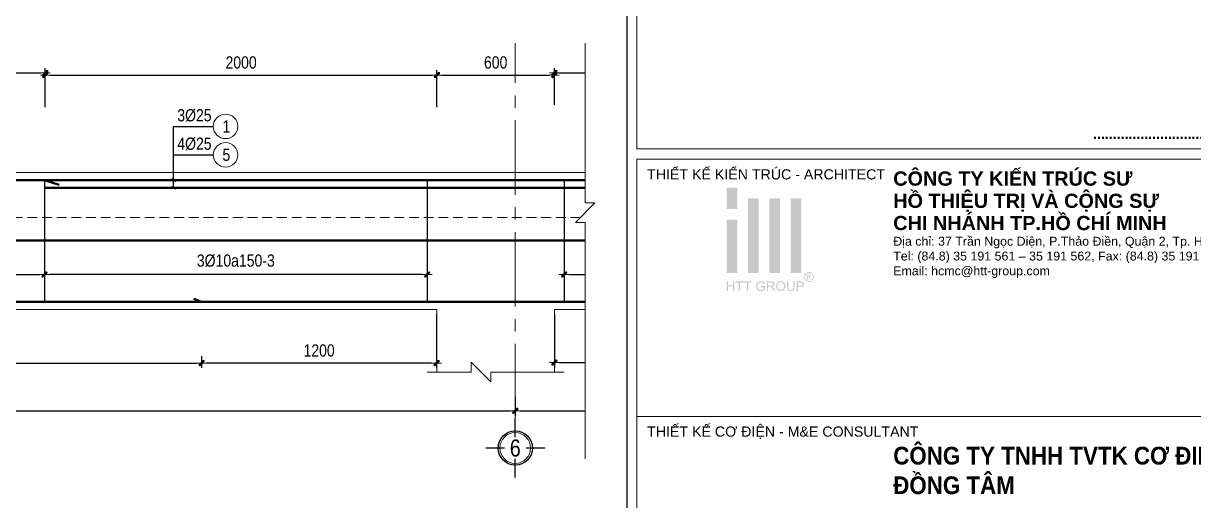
# Model space of a CAD drawing. Header units: millimetres. Extents: x 397144 to 8960116, y 345581 to 674207.
# Drawn here: x 5011987 to 5017964, y 633111 to 635549 of the extents above; entities that cross this region are included whole.
import ezdxf
from ezdxf.enums import TextEntityAlignment as Align
from ezdxf.xclip import XClip

# ---------------------------------------------------------------- set-up
doc = ezdxf.new("R2010")
doc.units = ezdxf.units.MM
doc.header["$XCLIPFRAME"] = 0
doc.header["$PDSIZE"] = -10
doc.linetypes.add('CENTER2', pattern=[28.575, 19.05, -3.175, 3.175, -3.175])
doc.linetypes.add('HIDDEN', pattern=[0.375, 0.25, -0.125])
doc.layers.get('0').update_dxf_attribs({"linetype": 'CONTINUOUS'})
doc.layers.get('Defpoints').update_dxf_attribs({"color": 12, "linetype": 'CONTINUOUS'})
for name, color, linetype, lineweight in [('2', 2, 'CONTINUOUS', 20), ('CDAI', 8, 'CONTINUOUS', 30), ('CTHEP', 2, 'CONTINUOUS', 50), ('DBAO', 3, 'CONTINUOUS', 20), ('DGIONG', 4, 'CONTINUOUS', 13), ('KTH', 150, 'CONTINUOUS', 5), ('Net khuat', 8, 'HIDDEN', 13), ('STICK', 1, 'CONTINUOUS', 9), ('TEXT', 7, 'CONTINUOUS', 15)]:
    doc.layers.add(name, color=color, linetype=linetype, lineweight=lineweight)
doc.layers.add('8', color=8, linetype='CONTINUOUS')
doc.styles.add('CHG_XX_Khung ten$0$A1 BORDER$0$ARIAL', font='arial.ttf')
doc.styles.add('CHG_XX_Khung ten$0$A1 BORDER$0$Arial - Bold', font='arialbd.ttf', dxfattribs={"height": 2.5})
doc.styles.add('CHG_XX_Khung ten$0$A1 BORDER$0$Title Block DD$0$Arial - Bold', font='arialbd.ttf', dxfattribs={"height": 2.5})
doc.styles.add('HELVECONDENSE', font='VHELVCN_0.TTF')
doc.styles.add('Star-HelCon', font='VHELVCN_0.TTF')
doc.styles.add('TTP-HelCon', font='VHELVCN_0.TTF')
doc.styles.add('VNI-HELVE-CONDENSE', font='VHELVCN_0.TTF')
doc.dimstyles.new('kc-25', dxfattribs={"dimtxt": 62.5, "dimasz": 20, "dimexe": 20, "dimexo": 50, "dimgap": 25, "dimtad": 3, "dimdec": 0, "dimzin": 0, "dimdsep": 46, "dimtxsty": 'VNI-HELVE-CONDENSE', "dimblk": 'DIM', "dimcen": 2.5, "dimclrd": 256, "dimclre": 154, "dimclrt": 7, "dimaunit": 1, "dimadec": 0, "dimazin": 0, "dimtfac": 1, "dimtdec": 0, "dimtix": 1, "dimtmove": 0, "dimatfit": 3, "dimldrblk": 'DOT', "dimfxl": 1, "dimtolj": 1, "dimtzin": 0, "dimarcsym": 0})
doc.dimstyles.new('TTP-25', dxfattribs={"dimscale": 25, "dimtxt": 2.5, "dimasz": 1, "dimexe": 1, "dimexo": 1, "dimgap": 0.09, "dimtad": 0, "dimdec": 4, "dimrnd": 5, "dimzin": 9, "dimdsep": 46, "dimtxsty": 'TTP-HelCon', "dimblk": 'Stick1', "dimcen": 0.09, "dimdle": 1.5, "dimclrd": 256, "dimclre": 256, "dimclrt": 7, "dimadec": 0, "dimazin": 0, "dimtfac": 1, "dimtdec": 4, "dimtmove": 0, "dimatfit": 3, "dimldrblk": '_ArchTick1', "dimfxl": 1, "dimtvp": 1, "dimtolj": 1, "dimtzin": 0, "dimarcsym": 0})

# ---------------------------------------------------------------- blocks, each defined once
blk = doc.blocks.new('Stick1')
at = {"layer": 'STICK'}
h = blk.add_hatch(color=256, dxfattribs=at)
edge = h.paths.add_edge_path()
edge.add_line((0.3, 0.5), (-0.5, -0.3))
edge.add_arc((-0.4, -0.4), 0.141, 135, 315)
edge.add_line((-0.3, -0.5), (0.5, 0.3))
edge.add_arc((0.4, 0.4), 0.141, 315, 495)
blk.add_line((1, 0), (-1, 0), dxfattribs=at)
blk.add_lwpolyline([(0.3, 0.5), (-0.5, -0.3, 1), (-0.3, -0.5), (0.5, 0.3, 1), (0.3, 0.5, 1)], format="xyb", dxfattribs=at)
blk = doc.blocks.new('*D8220')
at = {"layer": 'Defpoints', "color": 0, "transparency": 16777216}
for p in [(5184130.6, 546662.2), (5186085.6, 546579.7), (5184130.6, 546522.3)]:
    blk.add_point(p, dxfattribs=at)
at = {"layer": 'KTH', "lineweight": -2, "transparency": 16777216}
for p, q in [((5184130.6, 546637.2), (5184130.6, 546497.3)), ((5186085.6, 546554.7), (5186085.6, 546497.3)), ((5186060.6, 546522.3), (5184155.6, 546522.3))]:
    blk.add_line(p, q, dxfattribs=at)
at = {"layer": 'KTH', "lineweight": -2, "transparency": 16777216, "xscale": 25, "yscale": 25, "zscale": 25, "rotation": 180}
blk.add_blockref('Stick1', (5184130.6, 546522.3), dxfattribs=at)
at = {"layer": 'KTH', "lineweight": -2, "transparency": 16777216, "xscale": 25, "yscale": 25, "zscale": 25}
blk.add_blockref('Stick1', (5186085.6, 546522.3), dxfattribs=at)
at = {"layer": 'KTH', "color": 7, "transparency": 16777216, "insert": (5185108.1, 546592.2), "char_height": 62.5, "attachment_point": 5, "style": 'TTP-HelCon'}
blk.add_mtext('\\A1;3Þ10a150-3', dxfattribs=at)
blk = doc.blocks.new('_ArchTick1')
at = {"color": 0, "const_width": 3.81}
blk.add_lwpolyline([(-12.7, -12.7), (12.7, 12.7)], dxfattribs=at)
blk = doc.blocks.new('*D8221')
at = {"layer": 'Defpoints', "color": 0, "transparency": 16777216}
for p in [(5188740.6, 546662.3), (5186785.6, 546579.7), (5188740.6, 546522.3)]:
    blk.add_point(p, dxfattribs=at)
at = {"layer": 'KTH', "lineweight": -2, "transparency": 16777216}
for p, q in [((5188740.6, 546637.3), (5188740.6, 546497.3)), ((5186785.6, 546554.7), (5186785.6, 546497.3)), ((5186810.6, 546522.3), (5188715.6, 546522.3))]:
    blk.add_line(p, q, dxfattribs=at)
at = {"layer": 'KTH', "lineweight": -2, "transparency": 16777216, "xscale": 25, "yscale": 25, "zscale": 25, "rotation": 180}
blk.add_blockref('Stick1', (5186785.6, 546522.3), dxfattribs=at)
at = {"layer": 'KTH', "lineweight": -2, "transparency": 16777216, "xscale": 25, "yscale": 25, "zscale": 25}
blk.add_blockref('Stick1', (5188740.6, 546522.3), dxfattribs=at)
at = {"layer": 'KTH', "color": 7, "transparency": 16777216, "insert": (5187763.1, 546592.2), "char_height": 62.5, "attachment_point": 5, "style": 'TTP-HelCon'}
blk.add_mtext('\\A1;3Þ10a150-3', dxfattribs=at)
blk = doc.blocks.new('*D8222')
at = {"layer": 'Defpoints', "color": 0, "transparency": 16777216}
for p in [(5186735.6, 547541.2), (5186135.6, 547388.1), (5186735.6, 547388.1)]:
    blk.add_point(p, dxfattribs=at)
at = {"layer": 'KTH', "lineweight": -2, "transparency": 16777216}
for p, q in [((5186135.6, 547413.1), (5186135.6, 547566.2)), ((5186735.6, 547413.1), (5186735.6, 547566.2)), ((5186160.6, 547541.2), (5186710.6, 547541.2))]:
    blk.add_line(p, q, dxfattribs=at)
at = {"layer": 'KTH', "lineweight": -2, "transparency": 16777216, "xscale": 25, "yscale": 25, "zscale": 25, "rotation": 180}
blk.add_blockref('Stick1', (5186135.6, 547541.2), dxfattribs=at)
at = {"layer": 'KTH', "lineweight": -2, "transparency": 16777216, "xscale": 25, "yscale": 25, "zscale": 25}
blk.add_blockref('Stick1', (5186735.6, 547541.2), dxfattribs=at)
at = {"layer": 'KTH', "color": 7, "transparency": 16777216, "insert": (5186435.6, 547605.1), "char_height": 62.5, "attachment_point": 5, "style": 'TTP-HelCon'}
blk.add_mtext('\\A1;600', dxfattribs=at)
blk = doc.blocks.new('dau truc')
blk.add_circle((0, 0), 180)
at = {"layer": '8'}
for p, q in [((0, 127), (0, 345)), ((-127, 0), (-345, 0)), ((345, 0), (127, 0)), ((0, -345), (0, -127))]:
    blk.add_line(p, q, dxfattribs=at)
blk.add_circle((0, 0), 200, dxfattribs=at)
at = {"layer": 'TEXT', "style": 'HELVECONDENSE'}
blk.add_attdef('A', text='', height=233, dxfattribs=at).set_placement((0, 0), align=Align.MIDDLE)
blk = doc.blocks.new('*D8228')
at = {"layer": 'Defpoints', "color": 0, "transparency": 16777216}
for p in [(5186135.6, 547541.2), (5184134.6, 547352.2), (5186135.6, 547352.2)]:
    blk.add_point(p, dxfattribs=at)
at = {"layer": 'KTH', "lineweight": -2, "transparency": 16777216}
for p, q in [((5184134.6, 547377.2), (5184134.6, 547566.2)), ((5186135.6, 547377.2), (5186135.6, 547566.2)), ((5184159.6, 547541.2), (5186110.6, 547541.2))]:
    blk.add_line(p, q, dxfattribs=at)
at = {"layer": 'KTH', "lineweight": -2, "transparency": 16777216, "xscale": 25, "yscale": 25, "zscale": 25, "rotation": 180}
blk.add_blockref('Stick1', (5184134.6, 547541.2), dxfattribs=at)
at = {"layer": 'KTH', "lineweight": -2, "transparency": 16777216, "xscale": 25, "yscale": 25, "zscale": 25}
blk.add_blockref('Stick1', (5186135.6, 547541.2), dxfattribs=at)
at = {"layer": 'KTH', "color": 7, "transparency": 16777216, "insert": (5185135.1, 547605), "char_height": 62.5, "attachment_point": 5, "style": 'TTP-HelCon'}
blk.add_mtext('\\A1;2000', dxfattribs=at)
blk = doc.blocks.new('*D8229')
at = {"layer": 'Defpoints', "color": 0, "transparency": 16777216}
for p in [(5188736.6, 547552.1), (5186735.6, 547363.1), (5188736.6, 547363.1)]:
    blk.add_point(p, dxfattribs=at)
at = {"layer": 'KTH', "lineweight": -2, "transparency": 16777216}
for p, q in [((5186735.6, 547388.1), (5186735.6, 547577.1)), ((5188736.6, 547388.1), (5188736.6, 547577.1)), ((5186760.6, 547552.1), (5188711.6, 547552.1))]:
    blk.add_line(p, q, dxfattribs=at)
at = {"layer": 'KTH', "lineweight": -2, "transparency": 16777216, "xscale": 25, "yscale": 25, "zscale": 25, "rotation": 180}
blk.add_blockref('Stick1', (5186735.6, 547552.1), dxfattribs=at)
at = {"layer": 'KTH', "lineweight": -2, "transparency": 16777216, "xscale": 25, "yscale": 25, "zscale": 25}
blk.add_blockref('Stick1', (5188736.6, 547552.1), dxfattribs=at)
at = {"layer": 'KTH', "color": 7, "transparency": 16777216, "insert": (5187736.1, 547616), "char_height": 62.5, "attachment_point": 5, "style": 'TTP-HelCon'}
blk.add_mtext('\\A1;2000', dxfattribs=at)
blk = doc.blocks.new('*D8233')
at = {"layer": 'Defpoints', "color": 0, "transparency": 16777216}
for p in [(5180940.6, 546662.3), (5184130.6, 546662.2), (5184130.6, 546522.2)]:
    blk.add_point(p, dxfattribs=at)
at = {"layer": 'KTH', "lineweight": -2, "transparency": 16777216}
for p, q in [((5180940.6, 546637.3), (5180940.6, 546497.2)), ((5184130.6, 546637.2), (5184130.6, 546497.2)), ((5180965.6, 546522.2), (5184105.6, 546522.2))]:
    blk.add_line(p, q, dxfattribs=at)
at = {"layer": 'KTH', "lineweight": -2, "transparency": 16777216, "xscale": 25, "yscale": 25, "zscale": 25, "rotation": 180}
blk.add_blockref('Stick1', (5180940.6, 546522.2), dxfattribs=at)
at = {"layer": 'KTH', "lineweight": -2, "transparency": 16777216, "xscale": 25, "yscale": 25, "zscale": 25}
blk.add_blockref('Stick1', (5184130.6, 546522.2), dxfattribs=at)
at = {"layer": 'KTH', "color": 7, "transparency": 16777216, "insert": (5182535.6, 546592.1), "char_height": 62.5, "attachment_point": 5, "style": 'TTP-HelCon'}
blk.add_mtext('\\A1;3Þ10a200-3', dxfattribs=at)
blk = doc.blocks.new('*D8235')
at = {"layer": 'Defpoints', "color": 0, "transparency": 16777216}
for p in [(5184134.6, 547552.1), (5180936.6, 547363.1), (5184134.6, 547352.2)]:
    blk.add_point(p, dxfattribs=at)
at = {"layer": 'KTH', "lineweight": -2, "transparency": 16777216}
for p, q in [((5180936.6, 547388.1), (5180936.6, 547577.1)), ((5184134.6, 547377.2), (5184134.6, 547577.1)), ((5180961.6, 547552.1), (5184109.6, 547552.1))]:
    blk.add_line(p, q, dxfattribs=at)
at = {"layer": 'KTH', "lineweight": -2, "transparency": 16777216, "xscale": 25, "yscale": 25, "zscale": 25, "rotation": 180}
blk.add_blockref('Stick1', (5180936.6, 547552.1), dxfattribs=at)
at = {"layer": 'KTH', "lineweight": -2, "transparency": 16777216, "xscale": 25, "yscale": 25, "zscale": 25}
blk.add_blockref('Stick1', (5184134.6, 547552.1), dxfattribs=at)
at = {"layer": 'KTH', "color": 7, "transparency": 16777216, "insert": (5182535.6, 547616), "char_height": 62.5, "attachment_point": 5, "style": 'TTP-HelCon'}
blk.add_mtext('\\A1;3700', dxfattribs=at)
blk = doc.blocks.new('DIM')
h = blk.add_hatch(color=1)
h.paths.add_polyline_path([(0.49, 0.29, 1), (0.29, 0.49), (-0.19, 0), (0.19, 0)])
h.paths.add_polyline_path([(0.19, 0), (-0.19, 0), (-0.49, -0.29, 1), (-0.29, -0.49)])
at = {"color": 9}
for p, q in [((-0.19, 0), (-1.5, 0)), ((0.19, 0), (1.5, 0))]:
    blk.add_line(p, q, dxfattribs=at)
at = {"color": 1}
for p, q in [((-0.49, -0.29), (0.29, 0.49)), ((-0.29, -0.49), (0.49, 0.29)), ((-0.19, 0), (0.19, 0))]:
    blk.add_line(p, q, dxfattribs=at)
blk.add_arc((-0.39, -0.39), 0.138, 135, 315, dxfattribs=at)
blk = doc.blocks.new('*D1237')
at = {"layer": 'Defpoints', "color": 0, "transparency": 16777216}
for p in [(5177635.6, 546023.8), (5186535.6, 545922.6), (5186535.6, 545825.8)]:
    blk.add_point(p, dxfattribs=at)
at = {"layer": 'KTH', "lineweight": -2, "transparency": 16777216}
for p, q in [((5177635.6, 545998.8), (5177635.6, 545800.8)), ((5186535.6, 545897.6), (5186535.6, 545800.8)), ((5177660.6, 545825.8), (5186510.6, 545825.8))]:
    blk.add_line(p, q, dxfattribs=at)
at = {"layer": 'KTH', "lineweight": -2, "transparency": 16777216, "xscale": 25, "yscale": 25, "zscale": 25, "rotation": 180}
blk.add_blockref('Stick1', (5177635.6, 545825.8), dxfattribs=at)
at = {"layer": 'KTH', "lineweight": -2, "transparency": 16777216, "xscale": 25, "yscale": 25, "zscale": 25}
blk.add_blockref('Stick1', (5186535.6, 545825.8), dxfattribs=at)
at = {"layer": 'KTH', "color": 7, "transparency": 16777216, "insert": (5182085.6, 545889.6), "char_height": 62.5, "attachment_point": 5, "style": 'TTP-HelCon'}
blk.add_mtext('\\A1;9400', dxfattribs=at)
blk = doc.blocks.new('*D1238')
at = {"layer": 'Defpoints', "color": 0, "transparency": 16777216}
for p in [(5195935.6, 546023.8), (5186535.6, 545922.6), (5195935.6, 545825.8)]:
    blk.add_point(p, dxfattribs=at)
at = {"layer": 'KTH', "lineweight": -2, "transparency": 16777216}
for p, q in [((5195935.6, 545998.8), (5195935.6, 545800.8)), ((5186535.6, 545897.6), (5186535.6, 545800.8)), ((5186560.6, 545825.8), (5195910.6, 545825.8))]:
    blk.add_line(p, q, dxfattribs=at)
at = {"layer": 'KTH', "lineweight": -2, "transparency": 16777216, "xscale": 25, "yscale": 25, "zscale": 25, "rotation": 180}
blk.add_blockref('Stick1', (5186535.6, 545825.8), dxfattribs=at)
at = {"layer": 'KTH', "lineweight": -2, "transparency": 16777216, "xscale": 25, "yscale": 25, "zscale": 25}
blk.add_blockref('Stick1', (5195935.6, 545825.8), dxfattribs=at)
at = {"layer": 'KTH', "color": 7, "transparency": 16777216, "insert": (5191235.6, 545889.6), "char_height": 62.5, "attachment_point": 5, "style": 'TTP-HelCon'}
blk.add_mtext('\\A1;9400', dxfattribs=at)
blk = doc.blocks.new('*D8243')
at = {"layer": 'Defpoints', "color": 0, "transparency": 16777216}
for p in [(5186133.6, 546343.8), (5184933.6, 546129.5), (5184933.6, 546069.6)]:
    blk.add_point(p, dxfattribs=at)
at = {"layer": 'KTH', "lineweight": -2, "transparency": 16777216}
for p, q in [((5186133.6, 546318.8), (5186133.6, 546044.6)), ((5184933.6, 546104.5), (5184933.6, 546044.6)), ((5186108.6, 546069.6), (5184958.6, 546069.6))]:
    blk.add_line(p, q, dxfattribs=at)
at = {"layer": 'KTH', "lineweight": -2, "transparency": 16777216, "xscale": 25, "yscale": 25, "zscale": 25, "rotation": 180}
blk.add_blockref('Stick1', (5184933.6, 546069.6), dxfattribs=at)
at = {"layer": 'KTH', "lineweight": -2, "transparency": 16777216, "xscale": 25, "yscale": 25, "zscale": 25}
blk.add_blockref('Stick1', (5186133.6, 546069.6), dxfattribs=at)
at = {"layer": 'KTH', "color": 7, "transparency": 16777216, "insert": (5185533.6, 546133.4), "char_height": 62.5, "attachment_point": 5, "style": 'TTP-HelCon'}
blk.add_mtext('\\A1;1200', dxfattribs=at)
blk = doc.blocks.new('*D8244')
at = {"layer": 'Defpoints', "color": 0, "transparency": 16777216}
for p in [(5180135.6, 546129.5), (5184933.6, 546104.5), (5184933.6, 546069.6)]:
    blk.add_point(p, dxfattribs=at)
at = {"layer": 'KTH', "lineweight": -2, "transparency": 16777216}
for p, q in [((5180135.6, 546104.5), (5180135.6, 546044.6)), ((5180160.6, 546069.6), (5184908.6, 546069.6)), ((5184933.6, 546079.5), (5184933.6, 546044.6))]:
    blk.add_line(p, q, dxfattribs=at)
at = {"layer": 'KTH', "lineweight": -2, "transparency": 16777216, "xscale": 25, "yscale": 25, "zscale": 25, "rotation": 180}
blk.add_blockref('Stick1', (5180135.6, 546069.6), dxfattribs=at)
at = {"layer": 'KTH', "lineweight": -2, "transparency": 16777216, "xscale": 25, "yscale": 25, "zscale": 25}
blk.add_blockref('Stick1', (5184933.6, 546069.6), dxfattribs=at)
at = {"layer": 'KTH', "color": 7, "transparency": 16777216, "insert": (5182534.6, 546133.4), "char_height": 62.5, "attachment_point": 5, "style": 'TTP-HelCon'}
blk.add_mtext('\\A1;5300', dxfattribs=at)
blk = doc.blocks.new('*D8245')
at = {"layer": 'Defpoints', "color": 0, "transparency": 16777216}
for p in [(5186735.6, 546345.9), (5187935.6, 546131.6), (5187935.6, 546071.7)]:
    blk.add_point(p, dxfattribs=at)
at = {"layer": 'KTH', "lineweight": -2, "transparency": 16777216}
for p, q in [((5186735.6, 546320.9), (5186735.6, 546046.7)), ((5186760.6, 546071.7), (5187910.6, 546071.7)), ((5187935.6, 546106.6), (5187935.6, 546046.7))]:
    blk.add_line(p, q, dxfattribs=at)
at = {"layer": 'KTH', "lineweight": -2, "transparency": 16777216, "xscale": 25, "yscale": 25, "zscale": 25, "rotation": 180}
blk.add_blockref('Stick1', (5186735.6, 546071.7), dxfattribs=at)
at = {"layer": 'KTH', "lineweight": -2, "transparency": 16777216, "xscale": 25, "yscale": 25, "zscale": 25}
blk.add_blockref('Stick1', (5187935.6, 546071.7), dxfattribs=at)
at = {"layer": 'KTH', "color": 7, "transparency": 16777216, "insert": (5187335.6, 546135.5), "char_height": 62.5, "attachment_point": 5, "style": 'TTP-HelCon'}
blk.add_mtext('\\A1;1200', dxfattribs=at)
blk = doc.blocks.new('CHG_XX_Khung ten$0$A1 BORDER$0$HTT-Logo')
at = {"true_color": 0x134fb3}
h = blk.add_hatch(color=154, dxfattribs=at)
h.paths.add_polyline_path([(3, 29.1), (0, 29.1), (0, 23.1), (3, 23.1)])
h.paths.add_polyline_path([(3, 20.1), (0, 20.1), (0, 5.1), (3, 5.1)])
h.paths.add_polyline_path([(9, 26.1), (6, 26.1), (6, 5.1), (9, 5.1)])
h.paths.add_polyline_path([(15, 26.1), (12, 26.1), (12, 5.1), (15, 5.1)])
h.paths.add_polyline_path([(21, 26.1), (18, 26.1), (18, 5.1), (21, 5.1)])
h.paths.add_polyline_path([(2.12, 2.7), (1.76, 2.7), (1.76, 1.59), (0.36, 1.59), (0.36, 2.7), (0, 2.7), (0, 0), (0.36, 0), (0.36, 1.27), (1.76, 1.27), (1.76, 0), (2.12, 0)])
h.paths.add_polyline_path([(4.65, 2.7), (2.51, 2.7), (2.51, 2.38), (3.4, 2.38), (3.4, 0), (3.76, 0), (3.76, 2.38), (4.65, 2.38)])
h.paths.add_polyline_path([(6.95, 2.7), (4.81, 2.7), (4.81, 2.38), (5.7, 2.38), (5.7, 0), (6.06, 0), (6.06, 2.38), (6.95, 2.38)])
h.paths.add_polyline_path([(8.64, 1.36), (8.64, 1.41), (8.66, 1.58), (8.69, 1.75), (8.75, 1.9), (8.81, 2.03), (8.92, 2.17), (9.05, 2.28), (9.2, 2.37), (9.29, 2.39), (9.45, 2.43), (9.65, 2.44), (9.84, 2.42), (10, 2.37), (10.14, 2.29), (10.26, 2.18), (10.34, 2.03), (10.41, 1.86), (10.73, 1.95), (10.68, 2.11), (10.61, 2.26), (10.53, 2.39), (10.45, 2.47), (10.31, 2.57), (10.16, 2.65), (10.13, 2.66), (9.97, 2.71), (9.8, 2.74), (9.63, 2.75), (9.55, 2.74), (9.38, 2.73), (9.21, 2.7), (9.06, 2.65), (8.91, 2.58), (8.88, 2.56), (8.75, 2.47), (8.63, 2.36), (8.53, 2.23), (8.44, 2.07), (8.41, 1.99), (8.35, 1.84), (8.31, 1.68), (8.28, 1.51), (8.27, 1.34), (8.28, 1.26), (8.29, 1.09), (8.32, 0.92), (8.38, 0.77), (8.44, 0.62), (8.46, 0.58), (8.55, 0.44), (8.66, 0.32), (8.79, 0.21), (8.93, 0.12), (9, 0.09), (9.15, 0.03), (9.31, -0.01), (9.48, -0.04), (9.65, -0.05), (9.73, -0.04), (9.9, -0.03), (10.07, 0.01), (10.23, 0.06), (10.34, 0.11), (10.48, 0.18), (10.63, 0.27), (10.77, 0.38), (10.77, 1.38), (9.63, 1.38), (9.63, 1.06), (10.42, 1.06), (10.42, 0.56), (10.39, 0.53), (10.26, 0.45), (10.09, 0.37), (9.96, 0.32), (9.8, 0.29), (9.63, 0.28), (9.62, 0.28), (9.45, 0.29), (9.28, 0.33), (9.12, 0.4), (8.97, 0.49), (8.86, 0.61), (8.77, 0.75), (8.73, 0.85), (8.68, 1), (8.65, 1.17)])
h.paths.add_polyline_path([(13.16, 1.39), (13.28, 1.48), (13.3, 1.51), (13.39, 1.64), (13.44, 1.79), (13.46, 1.96), (13.46, 2.06), (13.42, 2.22), (13.35, 2.37), (13.31, 2.43), (13.19, 2.55), (13.05, 2.63), (13.01, 2.64), (12.87, 2.67), (12.7, 2.69), (12.5, 2.7), (11.3, 2.7), (11.3, 0), (11.66, 0), (11.66, 1.2), (12.07, 1.2), (12.11, 1.2), (12.28, 1.19), (12.44, 1.11), (12.49, 1.07), (12.62, 0.93), (12.67, 0.86), (12.77, 0.73), (12.88, 0.56), (13.23, 0), (13.68, 0), (13.21, 0.73), (13.13, 0.85), (13.03, 0.98), (12.92, 1.09), (12.86, 1.14), (12.7, 1.23), (12.86, 1.26), (13.03, 1.31)])
h.paths.add_polyline_path([(11.66, 1.51), (11.66, 2.4), (12.51, 2.4), (12.67, 2.39), (12.83, 2.35), (12.97, 2.27), (13.06, 2.13), (13.09, 1.96), (13.08, 1.87), (13.02, 1.72), (12.96, 1.64), (12.8, 1.55), (12.62, 1.52), (12.43, 1.51)], flags=16)
h.paths.add_polyline_path([(16.49, 1.43), (16.48, 1.6), (16.44, 1.77), (16.4, 1.92), (16.34, 2.07), (16.33, 2.09), (16.24, 2.23), (16.14, 2.36), (16.02, 2.47), (15.88, 2.57), (15.85, 2.59), (15.7, 2.66), (15.54, 2.71), (15.38, 2.74), (15.2, 2.75), (15.15, 2.75), (14.98, 2.73), (14.82, 2.7), (14.66, 2.64), (14.52, 2.57), (14.39, 2.48), (14.27, 2.37), (14.18, 2.26), (14.1, 2.14), (14.03, 2), (13.98, 1.84), (13.94, 1.68), (13.92, 1.5), (13.91, 1.31), (13.91, 1.29), (13.92, 1.12), (13.95, 0.96), (14, 0.8), (14.07, 0.64), (14.07, 0.62), (14.16, 0.48), (14.26, 0.35), (14.38, 0.23), (14.52, 0.14), (14.56, 0.12), (14.71, 0.04), (14.86, -0.01), (15.03, -0.04), (15.2, -0.05), (15.21, -0.05), (15.38, -0.03), (15.55, 0), (15.7, 0.05), (15.86, 0.12), (15.87, 0.13), (16.01, 0.22), (16.13, 0.33), (16.24, 0.46), (16.33, 0.61), (16.36, 0.69), (16.42, 0.84), (16.46, 1), (16.48, 1.17), (16.49, 1.35)])
h.paths.add_polyline_path([(14.28, 1.45), (14.3, 1.64), (14.34, 1.81), (14.4, 1.95), (14.47, 2.08), (14.57, 2.2), (14.73, 2.32), (14.88, 2.38), (15.04, 2.43), (15.21, 2.44), (15.38, 2.42), (15.54, 2.38), (15.69, 2.31), (15.82, 2.2), (15.93, 2.07), (16.01, 1.93), (16.04, 1.85), (16.09, 1.7), (16.12, 1.53), (16.12, 1.32), (16.11, 1.12), (16.08, 0.95), (16.03, 0.79), (15.96, 0.66), (15.86, 0.54), (15.8, 0.48), (15.67, 0.38), (15.53, 0.32), (15.37, 0.27), (15.2, 0.26), (15.12, 0.26), (14.95, 0.29), (14.8, 0.35), (14.67, 0.43), (14.54, 0.54), (14.45, 0.66), (14.37, 0.8), (14.32, 0.95), (14.29, 1.12), (14.28, 1.31)], flags=16)
h.paths.add_polyline_path([(17.31, 2.7), (16.96, 2.7), (16.96, 1.12), (16.96, 0.93), (16.98, 0.75), (17.02, 0.6), (17.06, 0.46), (17.07, 0.44), (17.15, 0.3), (17.27, 0.18), (17.4, 0.08), (17.51, 0.03), (17.67, -0.01), (17.84, -0.04), (18.02, -0.05), (18.2, -0.04), (18.37, -0.01), (18.52, 0.04), (18.66, 0.1), (18.68, 0.12), (18.81, 0.22), (18.91, 0.35), (18.99, 0.49), (19.02, 0.61), (19.06, 0.76), (19.07, 0.94), (19.08, 1.14), (19.08, 2.7), (18.72, 2.7), (18.72, 1.14), (18.72, 1.06), (18.71, 0.86), (18.68, 0.69), (18.62, 0.55), (18.55, 0.45), (18.49, 0.4), (18.36, 0.33), (18.19, 0.29), (17.99, 0.28), (17.92, 0.28), (17.75, 0.31), (17.6, 0.37), (17.46, 0.48), (17.38, 0.63), (17.34, 0.77), (17.32, 0.94), (17.31, 1.14)])
h.paths.add_polyline_path([(21.42, 1.25), (21.52, 1.34), (21.6, 1.45), (21.67, 1.59), (21.72, 1.75), (21.73, 1.92), (21.73, 1.97), (21.71, 2.13), (21.65, 2.29), (21.56, 2.44), (21.44, 2.55), (21.42, 2.56), (21.27, 2.63), (21.1, 2.67), (21.05, 2.68), (20.89, 2.7), (20.69, 2.7), (19.67, 2.7), (19.67, 0), (20.03, 0), (20.03, 1.1), (20.72, 1.1), (20.76, 1.1), (20.96, 1.11), (21.14, 1.14), (21.29, 1.19)])
h.paths.add_polyline_path([(20.03, 1.42), (20.03, 2.38), (20.72, 2.38), (20.93, 2.37), (21.06, 2.36), (21.16, 2.31), (21.28, 2.2), (21.34, 2.08), (21.37, 1.91), (21.36, 1.82), (21.31, 1.67), (21.22, 1.54), (21.09, 1.47), (20.93, 1.43), (20.73, 1.42)], flags=16)
h.paths.add_polyline_path([(23.87, 2.76), (24.01, 2.85), (24.13, 2.96), (24.24, 3.09), (24.33, 3.24), (24.35, 3.28), (24.42, 3.44), (24.47, 3.6), (24.5, 3.76), (24.51, 3.93), (24.51, 3.98), (24.49, 4.15), (24.46, 4.31), (24.4, 4.47), (24.33, 4.62), (24.29, 4.69), (24.19, 4.82), (24.08, 4.94), (23.95, 5.05), (23.81, 5.14), (23.77, 5.16), (23.61, 5.23), (23.45, 5.28), (23.29, 5.31), (23.12, 5.32), (23.08, 5.31), (22.92, 5.3), (22.76, 5.27), (22.6, 5.21), (22.44, 5.14), (22.38, 5.1), (22.24, 5.01), (22.12, 4.89), (22.01, 4.77), (21.92, 4.62), (21.89, 4.57), (21.82, 4.41), (21.77, 4.25), (21.74, 4.09), (21.73, 3.93), (21.73, 3.87), (21.75, 3.71), (21.79, 3.55), (21.84, 3.39), (21.92, 3.24), (21.95, 3.18), (22.05, 3.04), (22.16, 2.92), (22.29, 2.81), (22.43, 2.72), (22.48, 2.7), (22.64, 2.63), (22.79, 2.58), (22.96, 2.55), (23.12, 2.54), (23.18, 2.54), (23.34, 2.55), (23.5, 2.59), (23.66, 2.65), (23.82, 2.72)])
h.paths.add_polyline_path([(22.55, 2.92), (22.45, 2.98), (22.32, 3.09), (22.21, 3.21), (22.12, 3.35), (22.07, 3.44), (22.01, 3.6), (21.98, 3.76), (21.96, 3.93), (21.97, 4.03), (22, 4.19), (22.05, 4.35), (22.12, 4.51), (22.18, 4.61), (22.29, 4.73), (22.41, 4.85), (22.56, 4.94), (22.64, 4.98), (22.8, 5.04), (22.96, 5.07), (23.12, 5.09), (23.21, 5.08), (23.37, 5.06), (23.53, 5.01), (23.69, 4.94), (23.79, 4.88), (23.92, 4.77), (24.03, 4.65), (24.13, 4.51), (24.17, 4.41), (24.23, 4.25), (24.27, 4.09), (24.28, 3.93), (24.28, 3.83), (24.25, 3.67), (24.2, 3.51), (24.13, 3.35), (24.07, 3.25), (23.96, 3.13), (23.84, 3.01), (23.7, 2.92), (23.61, 2.87), (23.45, 2.81), (23.29, 2.78), (23.12, 2.77), (23.02, 2.77), (22.86, 2.8), (22.7, 2.85)], flags=16)
h.paths.add_polyline_path([(22.51, 3.16), (22.51, 4.65), (23.03, 4.65), (23.23, 4.64), (23.4, 4.62), (23.55, 4.52), (23.6, 4.47), (23.66, 4.31), (23.67, 4.25), (23.64, 4.09), (23.55, 3.96), (23.42, 3.87), (23.24, 3.82), (23.37, 3.75), (23.46, 3.64), (23.57, 3.47), (23.77, 3.16), (23.47, 3.16), (23.34, 3.39), (23.23, 3.58), (23.14, 3.7), (23.09, 3.74), (22.94, 3.79), (22.9, 3.79), (22.76, 3.79), (22.76, 3.16)], flags=0)
h.paths.add_polyline_path([(22.76, 4), (22.76, 4.45), (23.03, 4.45), (23.13, 4.45), (23.27, 4.42), (23.37, 4.35), (23.41, 4.21), (23.33, 4.06), (23.24, 4.02), (23.05, 4)], flags=0)
blk = doc.blocks.new('CHG_XX_Khung ten')
blk.add_line((687, 577), (687, 17))
at = {"linetype": 'Continuous'}
for points in [[(689, 420.69), (822, 420.69), (822, 370.62), (689, 370.62)], [(689, 368.62), (822, 368.62), (822, 317.93), (689, 317.93)], [(689, 317.93), (822, 317.93), (822, 289.93), (689, 289.93)]]:
    blk.add_lwpolyline(points, close=True, dxfattribs=at)
at = {"xscale": 0.7, "yscale": 0.7, "zscale": 0.7}
blk.add_blockref('CHG_XX_Khung ten$0$A1 BORDER$0$HTT-Logo', (706.68, 342.64), dxfattribs=at)
at = {"style": 'CHG_XX_Khung ten$0$A1 BORDER$0$Title Block DD$0$Arial - Bold'}
blk.add_text('.....................................................', height=2, dxfattribs=at).set_placement((820, 373.62), align=Align.MIDDLE_RIGHT)
at = {"style": 'CHG_XX_Khung ten$0$A1 BORDER$0$ARIAL'}
for s, p in [('THIẾT KẾ KIẾN TRÚC - ARCHITECT', (691, 365.62)), ('THIẾT KẾ CƠ ĐIỆN - M&E CONSULTANT', (691, 314.93))]:
    blk.add_text(s, height=2, dxfattribs=at).set_placement(p, align=Align.MIDDLE_LEFT)
at = {"ltscale": 10, "insert": (739.49, 366.19), "char_height": 2.8, "width": 76.248, "attachment_point": 1, "line_spacing_factor": 0.938532, "style": 'CHG_XX_Khung ten$0$A1 BORDER$0$Arial - Bold'}
blk.add_mtext('CÔNG TY KIẾN TRÚC SƯ\\PHỒ THIỆU TRỊ VÀ CỘNG SỰ\\PCHI NHÁNH TP.HỒ CHÍ MINH', dxfattribs=at)
at = {"ltscale": 10}
for s, insert, char_height, width, attachment_point, style in [('Địa chỉ: 37 Trần Ngọc Diện, P.Thảo Điền, Quận 2, Tp. HCM\\PTel: (84.8) 35 191 561 – 35 191 562, Fax: (84.8) 35 191 563\\PEmail: hcmc@htt-group.com', (739.49, 345.2), 1.75, 83.001, 7, 'CHG_XX_Khung ten$0$A1 BORDER$0$ARIAL'), ('{\\W0.9;CÔNG TY TNHH TVTK CƠ ĐIỆN \\PĐỒNG TÂM}', (739.49, 311.93), 3.5, 76.248, 1, 'CHG_XX_Khung ten$0$A1 BORDER$0$Arial - Bold')]:
    blk.add_mtext(s, dxfattribs=dict(at, insert=insert, char_height=char_height, width=width, attachment_point=attachment_point, style=style))
blk = doc.blocks.new('BY-18')
at = {"layer": 'CDAI', "ltscale": 52.5}
for p, q in [((5184130.59357, 547008.76659), (5184130.59357, 546382.79559)), ((5186085.59357, 547008.83872), (5186085.59357, 546378.83872)), ((5186785.59097, 547008.83489), (5186785.59097, 546382.81876))]:
    blk.add_line(p, q, dxfattribs=at)
at = {"layer": 'CTHEP'}
for p, q in [((5184205.59357, 546979.76659), (5184130.59357, 547004.76659)), ((5184134.63305, 546964.82556), (5188734.59496, 546964.82556)), ((5138019.31863, 546695.82682), (5214372.22878, 546695.77869)), ((5184933.59357, 546382.78538), (5184894.09458, 546398.47725))]:
    blk.add_line(p, q, dxfattribs=at)
for points in [[(5214555.59356, 546376.57918), (5214555.59356, 547004.7664), (5137865.59357, 547004.84194)], [(5153373.34267, 546382.82784), (5162804.59965, 546382.82083), (5163384.46139, 546382.81892), (5170035.59357, 546382.79064), (5170609.63908, 546382.78875), (5214493.76072, 546382.7666), (5214493.76072, 546905.64212)]]:
    blk.add_lwpolyline(points, dxfattribs=at)
at = {"layer": 'DBAO'}
for points in [[(5214185.59439, 547367.8332), (5214185.594, 547043.7211), (5170183.49982, 547043.76555)], [(5178935.59496, 546343.75224), (5186135.59357, 546343.74248)], [(5186135.59357, 546023.83872), (5186135.59357, 546343.83872)], [(5186735.59496, 546023.76276), (5186735.59496, 546343.76276)], [(5186735.59496, 546343.74172), (5194285.59357, 546343.73215)]]:
    blk.add_lwpolyline(points, dxfattribs=at)
at = {"layer": 'DGIONG'}
blk.add_lwpolyline([(5186085.59357, 546023.83872), (5186310.59357, 546023.83872), (5186310.59357, 546073.83872), (5186410.59357, 545973.83872), (5186410.59357, 546023.83872), (5186785.59097, 546023.83489)], dxfattribs=at)
for centre in [(5185055.66828, 547278.64311), (5185055.66828, 547133.34411)]:
    blk.add_circle(centre, 62.5, dxfattribs=at)
at = {"layer": 'Net khuat', "linetype": 'CENTER2', "ltscale": 20}
blk.add_line((5186535.59357, 545786.34494), (5186535.59357, 547791.68758), dxfattribs=at)
at = {"layer": 'Net khuat', "ltscale": 200}
blk.add_lwpolyline([(5137835.59357, 546343.84194), (5137835.59357, 546343.84194), (5138435.59357, 546343.84194), (5138435.59357, 546813.84194), (5214585.59357, 546813.84194)], dxfattribs=at)
at = {"layer": '2', "ltscale": 300}
ref = blk.add_blockref('dau truc', (5186535.59357, 545635.4804), dxfattribs=dict(at, xscale=0.4367131292819977, yscale=0.4367131292819977, zscale=0.4367131292819977))
ref.add_attrib('A', '6', dxfattribs={"layer": 'TEXT', "height": 87.5, "style": 'HELVECONDENSE'}).set_placement((5186535.59357, 545635.4804), align=Align.MIDDLE)
at = {"layer": 'TEXT', "style": 'TTP-HelCon'}
for s, p in [('3Þ25', (5184809.15823, 547304.49606)), ('4Þ25', (5184809.15823, 547159.19705))]:
    blk.add_text(s, height=62.5, dxfattribs=at).set_placement(p)
at = {"layer": 'TEXT', "style": 'Star-HelCon'}
for s, p in [('1', (5185059.83495, 547278.64311)), ('5', (5185059.83495, 547133.34411))]:
    blk.add_text(s, height=62.5, dxfattribs=at).set_placement(p, align=Align.MIDDLE)
at = {"layer": 'KTH'}
for base, p1, p2, text, picture, middle in [((5184134.59357, 547552.14017), (5180936.59097, 547363.13634), (5184134.59357, 547352.1571), '3700', '*D8235', (5182535.59227, 547615.9735)), ((5184130.59357, 546522.26253), (5186085.59357, 546579.73588), (5184130.59357, 546662.20741), '3Þ10a150-3', '*D8220', (5185108.09357, 546592.1792)), ((5186535.59357, 545825.78166), (5177635.59357, 546023.76467), (5186535.59357, 545922.63284), '9400', '*D1237', (5182085.59357, 545889.615))]:
    dim = blk.add_linear_dim(base=base, p1=p1, p2=p2, angle=180, text=text, dimstyle='TTP-25', override={"dimtmove": 1}, dxfattribs=at)
    dim.commit()
    dim.dimension.update_dxf_attribs({"geometry": picture, "text_midpoint": middle})
for base, p1, p2, picture, middle in [((5186135.59357, 547541.16093), (5184134.59357, 547352.1571), (5186135.59357, 547352.1571), '*D8228', (5185135.09357, 547604.99426)), ((5186735.59097, 547541.23306), (5186135.59357, 547388.13634), (5186735.59097, 547388.13634), '*D8222', (5186435.59227, 547605.0664)), ((5188736.59097, 547552.14017), (5186735.59097, 547363.13634), (5188736.59097, 547363.13634), '*D8229', (5187736.09097, 547615.9735)), ((5184933.59357, 546069.57689), (5186133.59357, 546343.76276), (5184933.59357, 546129.52806), '*D8243', (5185533.59357, 546133.41022)), ((5195935.59357, 545825.78166), (5186535.59357, 545922.63284), (5195935.59357, 546023.76467), '*D1238', (5191235.59357, 545889.615))]:
    dim = blk.add_linear_dim(base=base, p1=p1, p2=p2, angle=180, dimstyle='TTP-25', override={"dimtmove": 1}, dxfattribs=at)
    dim.commit()
    dim.dimension.update_dxf_attribs({"geometry": picture, "text_midpoint": middle})
for base, p1, p2, text, picture, middle in [((5184130.59357, 546522.18718), (5180940.59097, 546662.27571), (5184130.59357, 546662.20741), '3Þ10a200-3', '*D8233', (5182535.59227, 546592.10384)), ((5188740.59097, 546522.26253), (5186785.59097, 546579.73588), (5188740.59097, 546662.27571), '3Þ10a150-3', '*D8221', (5187763.09097, 546592.1792)), ((5184933.59357, 546069.57689), (5180135.59496, 546129.52806), (5184933.59357, 546104.52806), '5300', '*D8244', (5182534.59427, 546133.41022))]:
    dim = blk.add_linear_dim(base=base, p1=p1, p2=p2, text=text, dimstyle='TTP-25', override={"dimtmove": 1}, dxfattribs=at)
    dim.commit()
    dim.dimension.update_dxf_attribs({"geometry": picture, "text_midpoint": middle})
dim = blk.add_linear_dim(base=(5187935.59496, 546071.66982), p1=(5186735.59496, 546345.85569), p2=(5187935.59496, 546131.621), dimstyle='TTP-25', override={"dimtmove": 1}, dxfattribs=at)
dim.commit()
dim.dimension.update_dxf_attribs({"geometry": '*D8245', "text_midpoint": (5187335.59496, 546135.50315)})
at = {"layer": 'DGIONG'}
for points in [[(5184790.64646, 547004.835), (5184790.6462, 547278.64311), (5184993.16828, 547278.64311)], [(5184790.64611, 546964.835), (5184790.64585, 547133.34411), (5184993.16793, 547133.34411)]]:
    blk.add_leader(points, dimstyle='kc-25', override={"dimtad": 0, "dimldrblk": 'ArchTick', "dimfxl": 100, "dimarcsym": 1}, dxfattribs=at)

msp = doc.modelspace()

# ---------------------------------------------------------------- linework, layer by layer
at = {"layer": 'CDAI', "ltscale": 0.8}
msp.add_lwpolyline([(4997699.5516, 640257.66181), (5015069.15702, 640257.66181), (5015069.15702, 625739.78265), (4997699.5516, 625739.78265)], close=True, dxfattribs=at)
at = {"layer": 'DGIONG'}
msp.add_lwpolyline([(5014856.46945, 635448.39869), (5014856.46945, 634631.90033), (5014906.46945, 634631.90033), (5014806.46945, 634531.90033), (5014856.46945, 634531.90033), (5014856.46945, 633324.20821)], dxfattribs=at)

# ---------------------------------------------------------------- block references
at = {"layer": 'CDAI'}
ref = msp.add_blockref('BY-18', (-172036.49636, 87743.96374), dxfattribs=at)
XClip(ref).set_block_clipping_path([(5169868.4667824525, 545261.8675704836), (5186892.9658122761, 547704.4349580166)])

# ---------------------------------------------------------------- next in the draw order: block references
at = {"layer": 'KTH', "ltscale": 0.8, "xscale": 25.92478421702978, "yscale": 25.92478421702978, "zscale": 25.92478421702978}
msp.add_blockref('CHG_XX_Khung ten', (4997258.83027, 625299.06132), dxfattribs=at)

doc.saveas('drawing.dxf')
